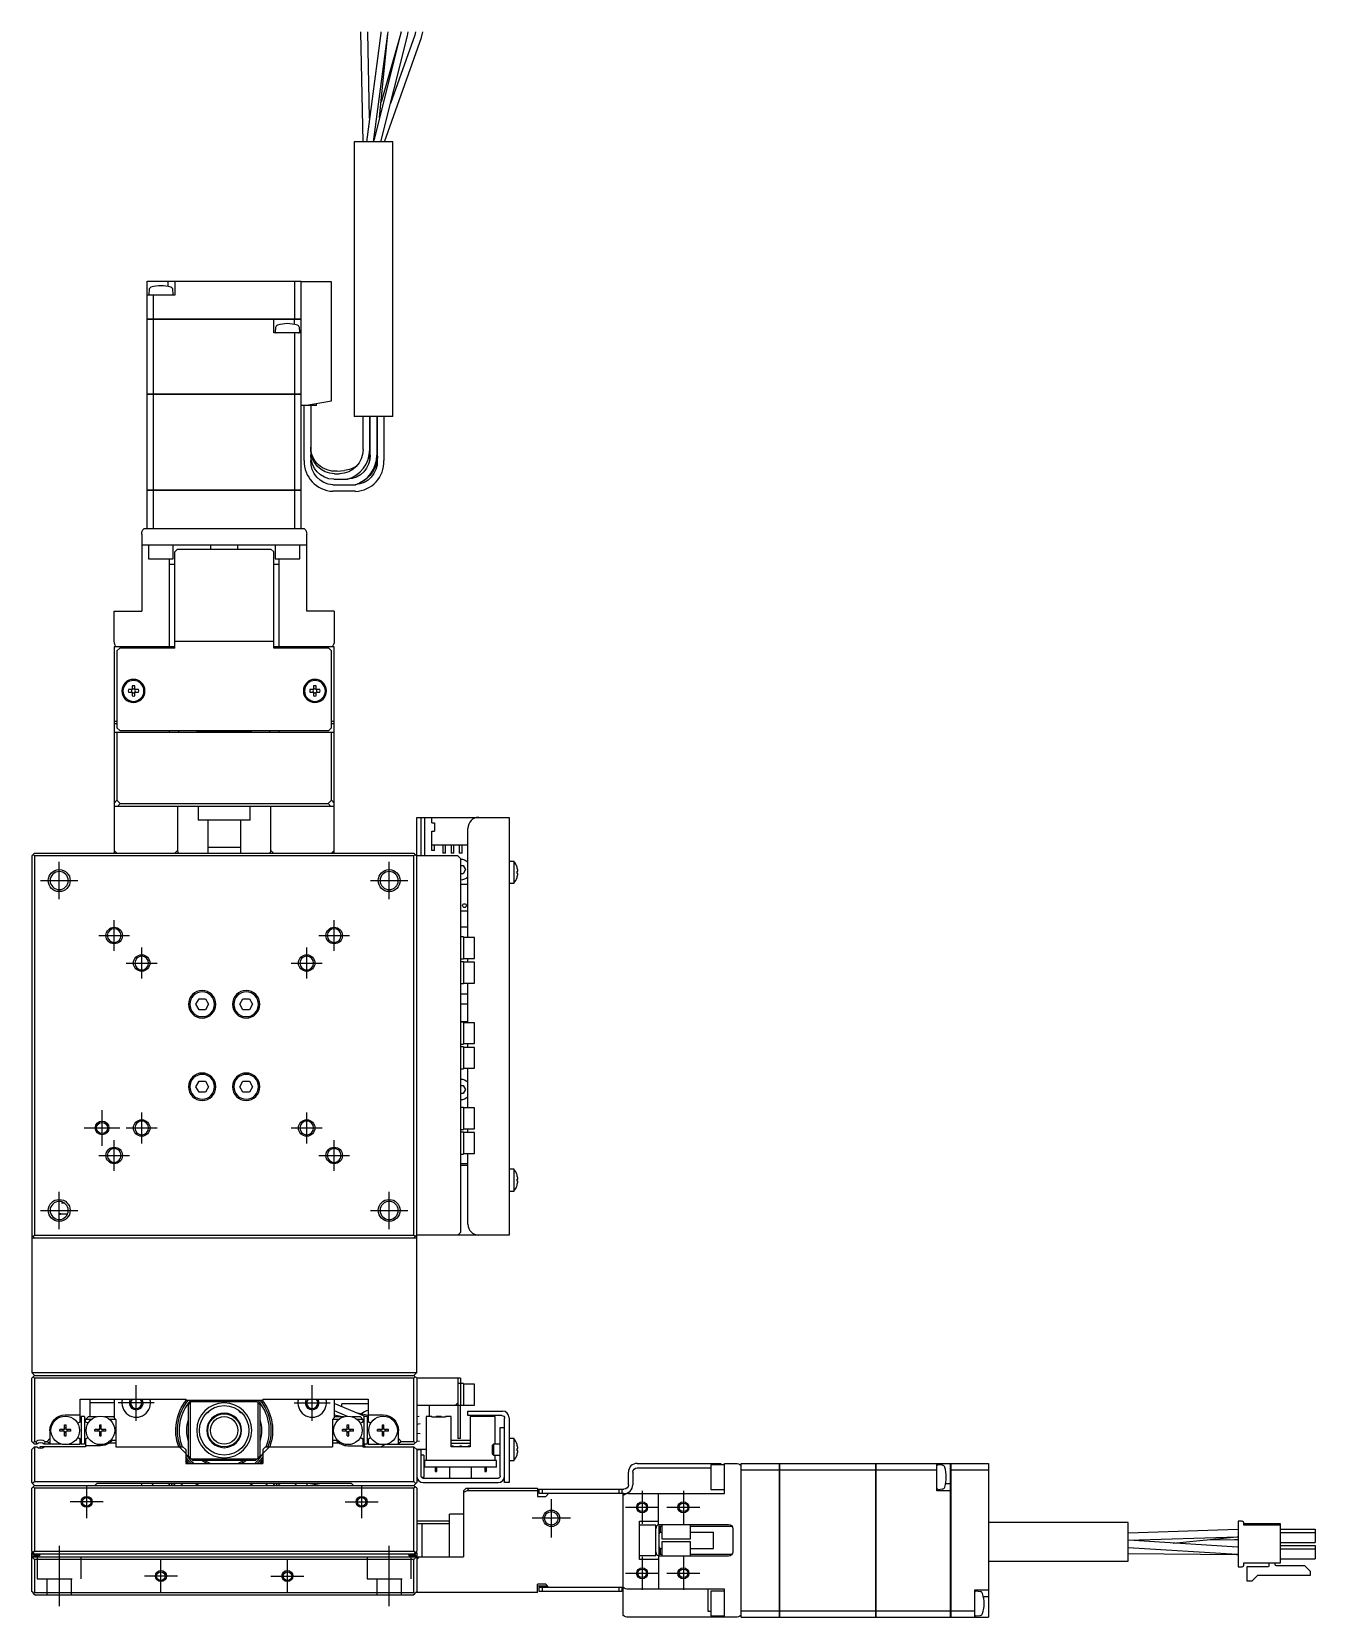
# Model space of a CAD drawing. Extents: x 0 to 1226, y -8 to 947.
# Drawn here: x 350.9 to 584.3, y 10 to 298.4 of the extents above; entities that cross this region are included whole.
import ezdxf

# ---------------------------------------------------------------- set-up
doc = ezdxf.new("R2010")
doc.units = 0
doc.header["$LTSCALE"] = 0.5
doc.linetypes.add('CENTER', pattern=[50.8, 31.75, -6.35, 6.35, -6.35])
doc.linetypes.add('DASHED', pattern=[19.05, 12.7, -6.35])
for name, color, linetype in [('MSM_CENTER', 1, 'CENTER'), ('MSM_CONTINUOUS', 7, 'CONTINUOUS'), ('MSM_DASHED', 4, 'DASHED'), ('MSM_NARROW', 5, 'CONTINUOUS')]:
    doc.layers.add(name, color=color, linetype=linetype)

msp = doc.modelspace()

# ---------------------------------------------------------------- linework, layer by layer
at = {"layer": 'MSM_CENTER'}
for p, q in [((355.9, 140.6), (355.9, 147.4)), ((415.9, 140.6), (415.9, 147.4)), ((352.5, 144), (359.3, 144)), ((412.5, 144), (419.3, 144)), ((365.9, 131.2), (365.9, 136.8)), ((405.9, 131.2), (405.9, 136.8)), ((363.1, 134), (368.7, 134)), ((403.1, 134), (408.7, 134)), ((370.9, 126.2), (370.9, 131.8)), ((400.9, 126.2), (400.9, 131.8)), ((368.1, 129), (373.7, 129)), ((398.1, 129), (403.7, 129)), ((363.7, 95.75), (363.7, 102.25)), ((370.9, 96.2), (370.9, 101.8)), ((400.9, 96.2), (400.9, 101.8)), ((360.45, 99), (366.95, 99)), ((368.1, 99), (373.7, 99)), ((398.1, 99), (403.7, 99)), ((365.9, 91.2), (365.9, 96.8)), ((405.9, 91.2), (405.9, 96.8)), ((363.1, 94), (368.7, 94)), ((403.1, 94), (408.7, 94)), ((355.9, 80.6), (355.9, 87.4)), ((415.9, 80.6), (415.9, 87.4)), ((352.5, 84), (359.3, 84)), ((412.5, 84), (419.3, 84)), ((369.9, 45.75), (369.9, 52.25)), ((401.9, 45.75), (401.9, 52.25)), ((373.15, 49), (366.65, 49)), ((398.65, 49), (405.15, 49)), ((360.9, 28), (360.9, 34)), ((410.9, 28), (410.9, 34)), ((461.9, 33), (461.9, 27)), ((469.4, 33), (469.4, 27)), ((363.9, 31), (357.9, 31)), ((407.9, 31), (413.9, 31)), ((445.4, 24.5), (445.4, 31.5)), ((458.9, 30), (464.9, 30)), ((466.4, 30), (472.4, 30)), ((448.9, 28), (441.9, 28)), ((355.9, 23), (355.9, 12)), ((374.4, 14.5), (374.4, 20.5)), ((397.4, 14.5), (397.4, 20.5)), ((415.9, 12), (415.9, 23)), ((461.9, 21), (461.9, 15)), ((469.4, 21), (469.4, 15)), ((377.4, 17.5), (371.4, 17.5)), ((394.4, 17.5), (400.4, 17.5)), ((458.9, 18), (464.9, 18)), ((466.4, 18), (472.4, 18))]:
    msp.add_line(p, q, dxfattribs=at)
at = {"layer": 'MSM_CONTINUOUS'}
for p, q in [((410.7, 298.4), (410.7, 298.29)), ((410.7, 298.4), (410.71, 298.22)), ((410.7, 298.29), (411.1, 278.4)), ((414.36, 298.16), (411.75, 278.4)), ((412.01, 298.25), (412, 298.4)), ((412.32, 282.7), (412.01, 298.25)), ((413.06, 278.4), (415.65, 297.99)), ((417.97, 297.96), (413.09, 278.62)), ((414.15, 282.82), (415.66, 297.99)), ((414.39, 298.4), (414.36, 298.16)), ((414.37, 278.4), (419.23, 297.64)), ((417.94, 297.91), (414.42, 285.58)), ((415.04, 278.4), (421.78, 297.37)), ((415.65, 297.99), (415.69, 298.4)), ((415.66, 297.99), (415.69, 298.4)), ((420.55, 297.8), (416.12, 285.33)), ((418.05, 298.4), (417.94, 297.91)), ((418.06, 298.4), (417.97, 297.96)), ((419.23, 297.64), (419.37, 298.4)), ((420.71, 298.4), (420.55, 297.8)), ((420.55, 297.8), (420.55, 297.8)), ((421.77, 297.36), (422.03, 298.4)), ((421.78, 297.37), (422.04, 298.4)), ((416.55, 278.4), (409.55, 278.4)), ((409.55, 278.4), (409.55, 228.4)), ((416.55, 228.4), (416.55, 278.4)), ((371.9, 246.11), (371.9, 253)), ((371.9, 253), (399.9, 253)), ((372.24, 251.48), (372.17, 250.71)), ((375.65, 253), (375.65, 252.06)), ((376.63, 250.71), (376.57, 251.48)), ((376.9, 253), (376.9, 250.5)), ((398.75, 246.11), (398.75, 253)), ((399.9, 215), (399.9, 253)), ((405.4, 252.9), (399.9, 252.9)), ((405.4, 231.26), (405.4, 252.9)), ((376.9, 250.5), (371.9, 250.5)), ((373.06, 246.11), (373.06, 250.5)), ((371.9, 246.11), (399.9, 246.11)), ((371.9, 232.5), (371.9, 246.1)), ((399.9, 246.1), (371.9, 246.1)), ((371.91, 246.1), (371.91, 246.11)), ((373.06, 246.1), (373.06, 246.11)), ((373.06, 232.5), (373.06, 246.1)), ((394.9, 243.6), (394.9, 246.1)), ((398.65, 246.1), (398.65, 245.17)), ((398.75, 246.1), (398.75, 246.11)), ((399.89, 246.1), (399.89, 246.11)), ((399.9, 243.6), (394.9, 243.6)), ((395.24, 244.59), (395.17, 243.82)), ((398.75, 232.5), (398.75, 243.6)), ((399.63, 243.82), (399.57, 244.59)), ((371.9, 232.5), (399.9, 232.5)), ((371.9, 215), (371.9, 232.49)), ((399.9, 232.49), (371.9, 232.49)), ((371.91, 232.5), (371.91, 232.49)), ((373.06, 232.5), (373.06, 232.49)), ((373.06, 215), (373.06, 232.49)), ((398.75, 232.5), (398.75, 232.49)), ((398.75, 215), (398.75, 232.49)), ((399.89, 232.5), (399.89, 232.49)), ((400.5, 230.4), (405.4, 231.26)), ((402.7, 230.4), (402.7, 230.79)), ((402.7, 230.4), (399.9, 230.4)), ((400.45, 220.4), (400.45, 230.4)), ((401.65, 230.4), (401.65, 220.4)), ((416.55, 228.4), (409.55, 228.4)), ((411.15, 222.4), (411.15, 228.4)), ((412.35, 228.4), (412.35, 221.4)), ((412.45, 221.4), (412.45, 228.4)), ((413.65, 228.4), (413.65, 221.4)), ((413.75, 220.4), (413.75, 228.4)), ((414.95, 228.4), (414.95, 220.4)), ((401.65, 222.88), (401.66, 222.64)), ((412.3, 220.69), (412.29, 220.66)), ((412.29, 220.66), (412.3, 220.69)), ((412.3, 220.69), (412.45, 221.9)), ((412.35, 221.4), (412.3, 220.69)), ((405.81, 217), (408.29, 217)), ((405.96, 218), (406.84, 218)), ((406.42, 218.48), (407.8, 218.6)), ((371.9, 215), (399.9, 215)), ((371.9, 208), (371.9, 214.99)), ((399.9, 214.99), (371.9, 214.99)), ((371.91, 215), (371.91, 214.99)), ((373.06, 215), (373.06, 214.99)), ((373.06, 208), (373.06, 214.99)), ((398.75, 215), (398.75, 214.99)), ((398.75, 208), (398.75, 214.99)), ((399.89, 215), (399.89, 214.99)), ((399.9, 208), (399.9, 214.99)), ((405.65, 216), (409.75, 216)), ((409.75, 214.8), (405.65, 214.8)), ((409.75, 216.01), (409.71, 216)), ((400.52, 208), (371.28, 208)), ((370.9, 207), (370.9, 193)), ((400.9, 205), (370.9, 205)), ((372.15, 205), (372.15, 202.5)), ((376.65, 202.5), (376.65, 205)), ((383.4, 205), (383.4, 204.3)), ((388.4, 204.3), (388.4, 205)), ((395.15, 205), (395.15, 202.5)), ((399.65, 202.5), (399.65, 205)), ((400.9, 193), (400.9, 207)), ((372.15, 202.5), (376.65, 202.5)), ((375.9, 202.5), (375.9, 186.3)), ((377.4, 204.3), (376.9, 203.8)), ((376.9, 186.3), (376.9, 203.8)), ((377.4, 204.3), (394.4, 204.3)), ((394.9, 203.8), (394.4, 204.3)), ((394.9, 186.3), (394.9, 203.8)), ((395.15, 202.5), (399.65, 202.5)), ((395.9, 186.3), (395.9, 202.5)), ((376.9, 201.5), (375.9, 201.5)), ((395.9, 201.5), (394.9, 201.5)), ((365.9, 193), (370.9, 193)), ((365.9, 187.5), (365.9, 193)), ((405.9, 193), (400.9, 193)), ((405.9, 193), (405.9, 187.5)), ((394.9, 187.5), (376.9, 187.5)), ((376.9, 186.5), (365.9, 186.5)), ((365.9, 186.5), (365.9, 149)), ((366.9, 186.3), (366.4, 185.8)), ((366.4, 185.8), (366.4, 171.8)), ((376.9, 186.3), (366.9, 186.3)), ((405.9, 186.5), (394.9, 186.5)), ((404.9, 186.3), (394.9, 186.3)), ((405.4, 185.8), (404.9, 186.3)), ((405.4, 171.8), (405.4, 185.8)), ((405.9, 149), (405.9, 186.5)), ((369.16, 179.42), (369.16, 178.74)), ((369.64, 178.74), (369.64, 179.42)), ((402.16, 179.42), (402.16, 178.74)), ((402.64, 178.74), (402.64, 179.42)), ((369.16, 178.74), (368.48, 178.74)), ((368.48, 178.26), (369.16, 178.26)), ((369.16, 178.26), (369.16, 177.58)), ((370.32, 178.74), (369.64, 178.74)), ((369.64, 178.26), (370.32, 178.26)), ((369.64, 177.58), (369.64, 178.26)), ((402.16, 178.74), (401.48, 178.74)), ((401.48, 178.26), (402.16, 178.26)), ((402.16, 178.26), (402.16, 177.58)), ((403.32, 178.74), (402.64, 178.74)), ((402.64, 178.26), (403.32, 178.26)), ((402.64, 177.58), (402.64, 178.26)), ((365.9, 173), (366.4, 173)), ((366.4, 172.5), (365.9, 172.5)), ((365.9, 171), (405.9, 171)), ((366.4, 171.8), (366.9, 171.3)), ((366.4, 171), (366.4, 158.61)), ((366.9, 171.3), (404.9, 171.3)), ((375.9, 171.3), (375.9, 171)), ((377.65, 171), (377.65, 171.3)), ((380.9, 171.3), (380.9, 171.2)), ((380.9, 171.2), (390.9, 171.2)), ((380.9, 171.2), (381.1, 171)), ((390.7, 171), (390.9, 171.2)), ((390.9, 171.2), (390.9, 171.3)), ((394.15, 171.3), (394.15, 171)), ((395.9, 171), (395.9, 171.3)), ((404.9, 171.3), (405.4, 171.8)), ((405.4, 173), (405.9, 173)), ((405.9, 172.5), (405.4, 172.5)), ((405.4, 158.61), (405.4, 171)), ((365.9, 158.11), (366.4, 158.61)), ((405.9, 157.5), (365.9, 157.5)), ((366.4, 158.61), (367.01, 158)), ((367.01, 158), (366.51, 157.5)), ((367.01, 158), (404.79, 158)), ((377.42, 157.5), (377.42, 149.5)), ((381.15, 157.5), (381.15, 155)), ((390.65, 155), (390.65, 157.5)), ((394.39, 149.5), (394.39, 157.5)), ((404.79, 158), (405.4, 158.61)), ((405.29, 157.5), (404.79, 158)), ((405.4, 158.61), (405.9, 158.11)), ((390.65, 155), (381.15, 155)), ((382.9, 155), (382.9, 149)), ((388.9, 149), (388.9, 155)), ((420.9, 155.5), (437.7, 155.5)), ((420.9, 54.5), (420.9, 155.5)), ((421.7, 148.5), (421.7, 155.5)), ((422.4, 148.5), (422.4, 155.5)), ((423.65, 154.5), (423.65, 155.5)), ((423.65, 154.5), (424.15, 154.5)), ((423.65, 153), (424.15, 153)), ((423.65, 149.5), (423.65, 153)), ((424.15, 154.5), (424.15, 153)), ((430.2, 133.65), (430.2, 153.5)), ((437.7, 155.5), (437.7, 79.5)), ((388.9, 150), (382.9, 150)), ((423.65, 150.5), (430.2, 150.5)), ((424.15, 149.5), (424.15, 150.5)), ((425.65, 150.5), (425.65, 149)), ((426.15, 149), (426.15, 150.5)), ((427.15, 150.5), (427.15, 149)), ((427.65, 149), (427.65, 150.5)), ((428.65, 150.5), (428.65, 149)), ((429.15, 149), (429.15, 150.5)), ((430.15, 150.5), (430.15, 149)), ((350.9, 148.5), (351.15, 148.75)), ((350.9, 148.5), (350.9, 54.5)), ((351.15, 148.75), (351.4, 149)), ((351.4, 148.5), (351.15, 148.75)), ((351.4, 149), (420.4, 149)), ((351.4, 148.5), (351.4, 79.5)), ((420.4, 148.5), (351.4, 148.5)), ((366.4, 149), (365.9, 149.5)), ((377.42, 149.5), (376.92, 149)), ((377.6, 149), (377.42, 149.5)), ((394.39, 149.5), (394.21, 149)), ((394.89, 149), (394.39, 149.5)), ((405.9, 149.5), (405.4, 149)), ((420.4, 149), (420.65, 148.75)), ((420.65, 148.75), (420.4, 148.5)), ((420.4, 79.5), (420.4, 148.5)), ((420.65, 148.75), (420.9, 148.5)), ((428.4, 148.5), (420.9, 148.5)), ((424.15, 149.5), (423.65, 149.5)), ((426.15, 149), (425.65, 149)), ((427.65, 149), (427.15, 149)), ((428.9, 148), (428.4, 148.5)), ((429.15, 149), (428.65, 149)), ((428.9, 148), (428.9, 80)), ((430.2, 149), (430.15, 149)), ((438.6, 147.5), (437.7, 147.5)), ((438.6, 143.5), (438.6, 147.5)), ((428.9, 146.75), (429.34, 146.75)), ((429.34, 145.25), (428.9, 145.25)), ((429.34, 146.75), (429.77, 146)), ((429.77, 146), (429.34, 145.25)), ((439.16, 146.43), (439.16, 146.45)), ((439.16, 145.7), (439.29, 145.7)), ((439.16, 145.3), (439.16, 145.7)), ((439.29, 145.3), (439.16, 145.3)), ((439.16, 144.55), (439.16, 144.57)), ((428.9, 143.35), (430.2, 143.35)), ((437.7, 143.5), (438.6, 143.5)), ((430.2, 138.45), (428.9, 138.45)), ((430.2, 135.5), (428.9, 135.5)), ((429.4, 133.75), (428.9, 133.75)), ((429.4, 133.75), (429.4, 129.75)), ((431.4, 133.65), (429.4, 133.65)), ((431.4, 129.85), (431.4, 133.65)), ((429.4, 129.85), (431.4, 129.85)), ((430.2, 129.15), (430.2, 129.85)), ((428.9, 129.75), (429.4, 129.75)), ((429.4, 129.25), (428.9, 129.25)), ((429.4, 129.25), (429.4, 125.25)), ((431.4, 129.15), (429.4, 129.15)), ((431.4, 125.35), (431.4, 129.15)), ((428.9, 125.25), (429.4, 125.25)), ((429.4, 125.35), (431.4, 125.35)), ((430.2, 118.15), (430.2, 125.35)), ((380.75, 121.5), (381.32, 122.5)), ((381.32, 120.5), (380.75, 121.5)), ((381.32, 122.5), (382.48, 122.5)), ((382.48, 122.5), (383.06, 121.5)), ((383.06, 121.5), (382.48, 120.5)), ((388.75, 121.5), (389.32, 122.5)), ((389.32, 120.5), (388.75, 121.5)), ((389.32, 122.5), (390.48, 122.5)), ((390.48, 122.5), (391.06, 121.5)), ((391.06, 121.5), (390.48, 120.5)), ((428.9, 123.42), (430.2, 123.42)), ((430.2, 121.54), (428.9, 121.54)), ((382.48, 120.5), (381.32, 120.5)), ((390.48, 120.5), (389.32, 120.5)), ((428.9, 118.34), (430.2, 118.34)), ((429.4, 118.25), (428.9, 118.25)), ((429.4, 118.25), (429.4, 114.25)), ((431.4, 118.15), (429.4, 118.15)), ((431.4, 114.35), (431.4, 118.15)), ((428.9, 114.25), (429.4, 114.25)), ((429.4, 113.75), (428.9, 113.75)), ((429.4, 114.35), (431.4, 114.35)), ((429.4, 113.75), (429.4, 109.75)), ((431.4, 113.65), (429.4, 113.65)), ((430.2, 113.65), (430.2, 114.35)), ((431.4, 109.85), (431.4, 113.65)), ((428.9, 109.75), (429.4, 109.75)), ((429.4, 109.85), (431.4, 109.85)), ((430.2, 102.65), (430.2, 109.85)), ((380.75, 106.5), (381.32, 107.5)), ((381.32, 107.5), (382.48, 107.5)), ((382.48, 107.5), (383.06, 106.5)), ((388.75, 106.5), (389.32, 107.5)), ((389.32, 107.5), (390.48, 107.5)), ((390.48, 107.5), (391.06, 106.5)), ((428.9, 106.75), (429.34, 106.75)), ((429.34, 106.75), (429.77, 106)), ((381.32, 105.5), (380.75, 106.5)), ((382.48, 105.5), (381.32, 105.5)), ((383.06, 106.5), (382.48, 105.5)), ((389.32, 105.5), (388.75, 106.5)), ((390.48, 105.5), (389.32, 105.5)), ((391.06, 106.5), (390.48, 105.5)), ((429.34, 105.25), (428.9, 105.25)), ((429.77, 106), (429.34, 105.25)), ((429.4, 102.75), (428.9, 102.75)), ((429.4, 102.75), (429.4, 98.75)), ((431.4, 102.65), (429.4, 102.65)), ((431.4, 98.85), (431.4, 102.65)), ((428.9, 98.75), (429.4, 98.75)), ((429.4, 98.25), (428.9, 98.25)), ((429.4, 98.85), (431.4, 98.85)), ((429.4, 98.25), (429.4, 94.25)), ((431.4, 98.15), (429.4, 98.15)), ((430.2, 98.15), (430.2, 98.85)), ((431.4, 94.35), (431.4, 98.15)), ((428.9, 94.25), (429.4, 94.25)), ((430.2, 92.5), (428.9, 92.5)), ((429.4, 94.35), (431.4, 94.35)), ((430.2, 81.5), (430.2, 94.35)), ((430.2, 92.2), (428.9, 92.2)), ((438.6, 91.5), (437.7, 91.5)), ((438.6, 87.5), (438.6, 91.5)), ((439.16, 90.43), (439.16, 90.45)), ((439.16, 89.7), (439.29, 89.7)), ((439.16, 89.3), (439.16, 89.7)), ((437.7, 87.5), (438.6, 87.5)), ((439.29, 89.3), (439.16, 89.3)), ((439.16, 88.55), (439.16, 88.57)), ((356.3, 85.4), (356.78, 85.4)), ((356.1, 83.4), (356, 83.3)), ((357.4, 83.3), (356, 83.3)), ((356, 83.3), (356, 83.22)), ((356.2, 83.4), (356.01, 83.4)), ((351.15, 79.25), (350.9, 79.5)), ((350.9, 79), (420.9, 79)), ((351.15, 79.25), (351.4, 79.5)), ((351.4, 79), (351.15, 79.25)), ((351.4, 79.5), (420.4, 79.5)), ((420.4, 79.5), (420.65, 79.25)), ((420.65, 79.25), (420.4, 79)), ((420.9, 79.5), (420.65, 79.25)), ((437.7, 79.5), (420.9, 79.5)), ((428.4, 79.5), (428.9, 80)), ((350.9, 54.5), (420.9, 54.5)), ((350.9, 54.5), (351.4, 54)), ((351.4, 54), (350.9, 53.5)), ((350.9, 42), (350.9, 53.5)), ((351.4, 53.5), (351.15, 53.75)), ((351.4, 54), (420.4, 54)), ((351.4, 53.5), (351.4, 42)), ((420.4, 53.5), (351.4, 53.5)), ((420.9, 54.5), (420.4, 54)), ((420.4, 54), (420.9, 53.5)), ((420.65, 53.75), (420.4, 53.5)), ((420.4, 42), (420.4, 53.5)), ((428.9, 53.5), (420.9, 53.5)), ((420.9, 53.5), (420.9, 42)), ((428.4, 53.5), (428.4, 42.5)), ((429.4, 52.5), (428.4, 52.5)), ((428.9, 53.5), (428.9, 52.5)), ((428.9, 52.5), (428.9, 48.5)), ((429.4, 52.5), (429.4, 48.5)), ((431.4, 52.4), (429.4, 52.4)), ((431.4, 48.6), (431.4, 52.4)), ((359.7, 49.7), (378.9, 49.7)), ((359.7, 45.55), (359.7, 49.7)), ((361.45, 49.7), (361.45, 46.5)), ((365.95, 46.5), (365.95, 49.7)), ((378.9, 49.7), (378.9, 49.5)), ((378.9, 49.5), (392.9, 49.5)), ((379.4, 48.7), (380.2, 49.5)), ((391.9, 49.2), (379.9, 49.2)), ((391.6, 49.5), (391.9, 49.2)), ((392.1, 49), (391.9, 49.2)), ((392.9, 49.7), (412.1, 49.7)), ((392.9, 49.7), (392.9, 49.5)), ((405.9, 49.7), (405.9, 46.3)), ((412.1, 49.7), (412.1, 45.55)), ((357, 46.8), (359.7, 46.8)), ((360.5, 46.5), (359.9, 46.5)), ((359.9, 46.5), (359.9, 41.5)), ((360.5, 46.5), (360.5, 41.5)), ((361.2, 46.5), (360.7, 46)), ((361.2, 46.5), (362.69, 46.5)), ((365.95, 49), (361.45, 49)), ((364.12, 46.5), (365.95, 46.5)), ((366.2, 46), (365.7, 46.5)), ((365.9, 46.5), (365.9, 46.3)), ((379.4, 39.3), (379.4, 48.7)), ((379.7, 49), (379.7, 39)), ((382.93, 47.2), (382.74, 47.2)), ((382.93, 47.2), (383.15, 47.43)), ((382.98, 47.43), (383.15, 47.43)), ((383.15, 47.43), (383.15, 47.56)), ((383.15, 47.56), (383.15, 47.56)), ((386.97, 46.97), (386.97, 46.97)), ((388.65, 47.56), (388.65, 47.56)), ((388.65, 47.56), (388.65, 47.43)), ((388.65, 47.43), (388.82, 47.43)), ((388.65, 47.43), (388.88, 47.2)), ((389.07, 47.2), (388.88, 47.2)), ((392.1, 39), (392.1, 49)), ((392.1, 49), (392.4, 48.7)), ((392.4, 48.7), (392.4, 39.3)), ((406.1, 46.5), (405.6, 46)), ((411.53, 46.5), (405.9, 48.89)), ((405.9, 47.59), (408.24, 46.59)), ((405.9, 46.83), (407.42, 46.5)), ((406.1, 46.5), (407.69, 46.5)), ((407.3, 48.3), (407.3, 48.81)), ((412.1, 48.81), (407.3, 48.81)), ((409.12, 46.5), (410.6, 46.5)), ((412.1, 46.71), (409.92, 47.18)), ((411.1, 46), (410.6, 46.5)), ((411.9, 46.5), (411.3, 46.5)), ((411.3, 46.5), (411.3, 41.5)), ((411.9, 46.5), (411.9, 41.5)), ((412.1, 46.26), (411.9, 46.34)), ((412.1, 46.8), (414.8, 46.8)), ((429.4, 48.5), (420.9, 48.5)), ((421.34, 46.54), (420.9, 46.46)), ((423.65, 46.5), (422.65, 46.5)), ((422.65, 46.5), (422.65, 38.5)), ((423.15, 48.5), (423.15, 46.5)), ((423.65, 46.5), (423.65, 46.4)), ((426.15, 46.4), (423.65, 46.4)), ((424.45, 46.4), (424.45, 46.5)), ((425.35, 46.5), (424.45, 46.5)), ((424.83, 46.4), (424.83, 46.5)), ((424.98, 46.4), (424.98, 46.5)), ((425.35, 46.4), (425.35, 46.5)), ((427.15, 46.5), (426.15, 46.5)), ((426.15, 46.5), (426.15, 46.4)), ((427.15, 41), (427.15, 46.5)), ((428.4, 49), (427.9, 48.5)), ((428.9, 42.5), (428.9, 48.5)), ((429.4, 48.6), (431.4, 48.6)), ((430.2, 46.7), (430.2, 47.5)), ((430.2, 47.5), (436.5, 47.5)), ((436.4, 46.7), (430.2, 46.7)), ((430.65, 46.5), (430.65, 41)), ((435.15, 46.5), (430.65, 46.5)), ((435.15, 41.5), (435.15, 46.5)), ((436.9, 34.5), (436.9, 46.2)), ((437.7, 46.3), (437.7, 34.5)), ((354.2, 44), (354.2, 41.5)), ((356, 43.86), (356, 44.15)), ((356.8, 44.15), (356, 44.15)), ((356.8, 43.86), (356, 43.86)), ((356.53, 44.15), (356.53, 43.86)), ((356.86, 45), (357.15, 45)), ((356.86, 44.21), (356.86, 45)), ((357.15, 44.47), (356.86, 44.47)), ((356.86, 43), (356.86, 43.8)), ((357.15, 43.53), (356.86, 43.53)), ((357.15, 44.21), (357.15, 45)), ((357.15, 43), (357.15, 43.8)), ((358, 44.15), (357.21, 44.15)), ((358, 43.86), (357.21, 43.86)), ((357.47, 43.86), (357.47, 44.15)), ((358, 43.86), (358, 44.15)), ((359.44, 45.4), (359.7, 45.55)), ((360.7, 45.55), (360.7, 46)), ((361.74, 46), (360.7, 46)), ((360.7, 45.55), (360.93, 45.42)), ((362.4, 43.86), (362.4, 44.15)), ((363.2, 44.15), (362.4, 44.15)), ((363.2, 43.86), (362.4, 43.86)), ((362.93, 44.15), (362.93, 43.86)), ((363.26, 45), (363.55, 45)), ((363.26, 44.21), (363.26, 45)), ((363.55, 44.47), (363.26, 44.47)), ((363.26, 43), (363.26, 43.8)), ((363.55, 43.53), (363.26, 43.53)), ((363.55, 44.21), (363.55, 45)), ((363.55, 43), (363.55, 43.8)), ((364.4, 44.15), (363.61, 44.15)), ((364.4, 43.86), (363.61, 43.86)), ((363.87, 43.86), (363.87, 44.15)), ((364.4, 43.86), (364.4, 44.15)), ((366.2, 46), (365.06, 46)), ((366.2, 46), (366.2, 41)), ((388.7, 45.38), (388.7, 45.44)), ((388.7, 45.38), (388.77, 45.31)), ((405.6, 46), (405.6, 41)), ((406.74, 46), (405.6, 46)), ((407.4, 43.86), (407.4, 44.15)), ((408.2, 44.15), (407.4, 44.15)), ((408.2, 43.86), (407.4, 43.86)), ((407.93, 44.15), (407.93, 43.86)), ((408.26, 45), (408.55, 45)), ((408.26, 44.21), (408.26, 45)), ((408.55, 44.47), (408.26, 44.47)), ((408.26, 43), (408.26, 43.8)), ((408.55, 43.53), (408.26, 43.53)), ((408.55, 44.21), (408.55, 45)), ((408.55, 43), (408.55, 43.8)), ((409.4, 44.15), (408.61, 44.15)), ((409.4, 43.86), (408.61, 43.86)), ((408.87, 43.86), (408.87, 44.15)), ((409.4, 43.86), (409.4, 44.15)), ((411.1, 46), (410.06, 46)), ((411.1, 45.55), (410.88, 45.42)), ((411.1, 46), (411.1, 45.55)), ((412.36, 45.4), (412.1, 45.55)), ((413.8, 43.86), (413.8, 44.15)), ((414.6, 44.15), (413.8, 44.15)), ((414.6, 43.86), (413.8, 43.86)), ((414.33, 44.15), (414.33, 43.86)), ((414.66, 45), (414.95, 45)), ((414.66, 44.21), (414.66, 45)), ((414.95, 44.47), (414.66, 44.47)), ((414.66, 43), (414.66, 43.8)), ((414.95, 43.53), (414.66, 43.53)), ((414.95, 44.21), (414.95, 45)), ((414.95, 43), (414.95, 43.8)), ((415.8, 44.15), (415.01, 44.15)), ((415.8, 43.86), (415.01, 43.86)), ((415.27, 43.86), (415.27, 44.15)), ((415.8, 43.86), (415.8, 44.15)), ((417.6, 41.5), (417.6, 44)), ((420.9, 45.14), (421.56, 45.26)), ((421.51, 43.35), (420.9, 43.4)), ((436.1, 44.5), (436.9, 44.5)), ((436.1, 35.7), (436.1, 44.5)), ((350.9, 42), (351.4, 41.5)), ((351.4, 41), (350.9, 40.5)), ((350.9, 34.5), (350.9, 40.5)), ((351.15, 41.75), (351.4, 42)), ((351.4, 42), (351.67, 42)), ((351.84, 41.5), (351.4, 41.5)), ((351.4, 41), (351.4, 34.7)), ((351.4, 41), (351.84, 41)), ((351.67, 42), (351.84, 41.5)), ((360.7, 41), (352.4, 41)), ((352.4, 41), (352.4, 40.76)), ((353.33, 42), (353.16, 41.5)), ((356.29, 41.5), (353.16, 41.5)), ((353.33, 42), (353.7, 42)), ((354.2, 42.5), (353.7, 42)), ((353.7, 42), (354.2, 41.65)), ((356.86, 43), (357.15, 43)), ((357.72, 41.5), (359.7, 41.5)), ((359.7, 42.45), (359.44, 42.6)), ((359.7, 41.5), (359.7, 42.45)), ((360.5, 41.5), (359.9, 41.5)), ((360.7, 42.45), (360.93, 42.58)), ((360.7, 42.45), (360.7, 41)), ((363.4, 41.2), (360.7, 41.2)), ((363.26, 43), (363.55, 43)), ((366.2, 41.7), (365, 41.7)), ((365.55, 42.2), (366.2, 42.2)), ((366.2, 41), (378.4, 41)), ((378.9, 39.79), (377.69, 41)), ((378.4, 41), (378.9, 40.5)), ((378.9, 40.5), (378.9, 38)), ((386.96, 41.04), (386.97, 41.04)), ((388.77, 42.69), (388.7, 42.63)), ((388.7, 42.56), (388.7, 42.63)), ((394.11, 41), (392.9, 39.79)), ((392.9, 40.5), (393.4, 41)), ((392.9, 40.5), (392.9, 38)), ((393.4, 41), (405.6, 41)), ((405.6, 42.2), (406.26, 42.2)), ((406.81, 41.7), (405.6, 41.7)), ((408.26, 43), (408.55, 43)), ((408.4, 41.2), (411.1, 41.2)), ((411.1, 42.45), (410.88, 42.58)), ((411.1, 42.45), (411.1, 41)), ((411.1, 41.32), (411.53, 41.5)), ((411.1, 41), (420.4, 41)), ((411.9, 41.5), (411.3, 41.5)), ((411.9, 41.66), (412.1, 41.74)), ((412.1, 42.45), (412.36, 42.6)), ((412.1, 42.45), (412.1, 41.5)), ((412.1, 41.5), (414.09, 41.5)), ((414.66, 43), (414.95, 43)), ((415.52, 41.5), (420.4, 41.5)), ((418.1, 42), (417.6, 42.5)), ((417.6, 41.65), (418.1, 42)), ((418.1, 42), (420.4, 42)), ((420.4, 42), (420.65, 41.75)), ((420.9, 42), (420.4, 41.5)), ((420.4, 34.7), (420.4, 41)), ((420.9, 40.5), (420.4, 41)), ((422.65, 40.53), (420.87, 40.53)), ((420.9, 42.1), (421.39, 42.05)), ((420.9, 40.5), (421.7, 40.5)), ((420.9, 40.5), (420.9, 34.5)), ((421.7, 35.7), (421.7, 40.5)), ((427.15, 42.2), (430.65, 42.2)), ((427.15, 41.7), (430.65, 41.7)), ((430.65, 41), (427.15, 41)), ((428.9, 42.5), (428.4, 42.5)), ((434.9, 41.5), (434.7, 41.3)), ((434.7, 39.7), (434.7, 41.3)), ((434.9, 41.5), (434.9, 39.5)), ((436.1, 41.5), (434.9, 41.5)), ((438.6, 42.5), (437.7, 42.5)), ((438.6, 38.5), (438.6, 42.5)), ((439.16, 41.43), (439.16, 41.45)), ((439.16, 40.7), (439.29, 40.7)), ((439.16, 40.3), (439.16, 40.7)), ((378.9, 38), (392.9, 38)), ((380.2, 38.5), (379.4, 39.3)), ((379.9, 38.8), (391.9, 38.8)), ((391.6, 38.5), (380.2, 38.5)), ((391.9, 38.8), (391.6, 38.5)), ((391.9, 38.8), (392.1, 39)), ((392.4, 39.3), (392.1, 39)), ((422.2, 39.5), (421.7, 39.5)), ((422.2, 39.5), (422.2, 35.5)), ((422.4, 37.3), (422.4, 38.5)), ((435.4, 38.5), (422.4, 38.5)), ((434.7, 39.7), (434.9, 39.5)), ((434.9, 39.5), (436.1, 39.5)), ((435.15, 38.5), (435.15, 39.5)), ((435.4, 37.3), (435.4, 38.5)), ((437.7, 38.5), (438.6, 38.5)), ((439.29, 40.3), (439.16, 40.3)), ((439.16, 39.55), (439.16, 39.57)), ((461, 38), (476.2, 38)), ((474.4, 37.75), (474.4, 33.25)), ((476.9, 37.75), (474.4, 37.75)), ((475.7, 37.75), (475.7, 38)), ((476.2, 38), (476.2, 37.75)), ((476.9, 32.5), (476.9, 38)), ((476.9, 38), (478.9, 38)), ((479.9, 10), (479.9, 38)), ((479.9, 38), (486.89, 38)), ((486.89, 10), (486.89, 38)), ((486.9, 37.99), (486.89, 37.99)), ((486.9, 38), (486.9, 10)), ((486.9, 38), (504.39, 38)), ((504.39, 10), (504.39, 38)), ((504.4, 37.99), (504.39, 37.99)), ((504.4, 38), (518, 38)), ((504.4, 38), (504.4, 10)), ((515.5, 33), (515.5, 38)), ((516.49, 37.66), (515.72, 37.73)), ((518, 10), (518, 38)), ((518, 37.99), (518.01, 37.99)), ((518.01, 38), (524.9, 38)), ((518.01, 38), (518.01, 10)), ((524.9, 38), (524.9, 10)), ((351.05, 34.35), (351.4, 34.7)), ((351.4, 34.7), (420.4, 34.7)), ((420.4, 34.7), (420.75, 34.35)), ((421.76, 35.5), (422.2, 35.5)), ((422.1, 35.3), (435.7, 35.3)), ((435.4, 37.3), (422.4, 37.3)), ((424.28, 37.3), (424.28, 36.5)), ((424.28, 36.5), (424.53, 36.5)), ((424.53, 37.3), (424.53, 36.5)), ((426.9, 37.3), (426.9, 35.3)), ((430.9, 35.3), (430.9, 37.3)), ((433.28, 37.3), (433.28, 36.5)), ((433.28, 36.5), (433.53, 36.5)), ((433.53, 37.3), (433.53, 36.5)), ((459.4, 34.1), (459.4, 36.4)), ((460.2, 36.4), (460.2, 34.1)), ((461, 37.2), (474.4, 37.2)), ((479.9, 36.84), (486.89, 36.84)), ((486.9, 36.83), (486.89, 36.83)), ((486.9, 36.84), (504.39, 36.84)), ((504.4, 36.83), (504.39, 36.83)), ((504.4, 36.84), (515.5, 36.84)), ((518, 36.83), (518.01, 36.83)), ((518.01, 36.84), (524.9, 36.84)), ((350.9, 34.5), (351.05, 34.35)), ((351.15, 33.75), (350.9, 33.5)), ((350.9, 22), (350.9, 33.5)), ((351.4, 34), (351.05, 34.35)), ((351.4, 34), (351.15, 33.75)), ((351.4, 33.5), (351.15, 33.75)), ((351.4, 34), (420.4, 34)), ((351.4, 33.5), (351.4, 22)), ((420.4, 33.5), (351.4, 33.5)), ((362.75, 34.35), (362.4, 34)), ((409.05, 34.35), (362.75, 34.35)), ((370.9, 34), (370.9, 34.35)), ((400.9, 34.35), (400.9, 34)), ((403.59, 34.35), (401.6, 34)), ((409.4, 34), (409.05, 34.35)), ((420.75, 34.35), (420.4, 34)), ((420.65, 33.75), (420.4, 34)), ((420.65, 33.75), (420.4, 33.5)), ((420.4, 22), (420.4, 33.5)), ((420.9, 33.5), (420.65, 33.75)), ((420.75, 34.35), (420.9, 34.5)), ((420.9, 33.5), (420.9, 22)), ((422.1, 34.5), (435.7, 34.5)), ((429.4, 33), (429.9, 33.5)), ((429.4, 33), (429.4, 21)), ((430.01, 33), (429.4, 32.69)), ((429.9, 33.5), (442.9, 33.5)), ((430.51, 33.5), (430.01, 33)), ((442.9, 33), (430.01, 33)), ((437.7, 34.5), (436.9, 34.5)), ((442.9, 33.5), (442.9, 32)), ((442.9, 32), (444.4, 32)), ((443.2, 32.5), (443.2, 33.3)), ((443.2, 33.3), (458.6, 33.3)), ((458.6, 32.5), (443.2, 32.5)), ((443.7, 33.3), (443.7, 32.5)), ((444.9, 32.5), (444.4, 32)), ((457.7, 32.5), (457.7, 33.3)), ((458.2, 33.3), (458.2, 32.5)), ((458.4, 32.5), (458.4, 15.5)), ((459.4, 32.5), (476.9, 32.5)), ((464.9, 26.87), (464.9, 32.5)), ((474.4, 33.25), (476.9, 33.25)), ((518, 33), (515.5, 33)), ((515.72, 33.27), (516.49, 33.34)), ((518, 34.25), (517.07, 34.25)), ((426.9, 27.5), (420.9, 27.5)), ((426.9, 27), (420.9, 27)), ((421.9, 21), (421.9, 27)), ((426.9, 21), (426.9, 28.75)), ((429.4, 28.75), (426.9, 28.75)), ((461.4, 27.5), (464.9, 27.5)), ((461.4, 20.5), (461.4, 27.5)), ((464.4, 26.75), (461.4, 26.75)), ((464.4, 21.25), (464.4, 26.75)), ((464.9, 26.87), (464.99, 26.87)), ((464.92, 26.85), (464.99, 26.87)), ((465, 21.13), (465, 26.87)), ((465.2, 26.5), (465, 26.3)), ((465.2, 26.9), (477.6, 26.9)), ((465.2, 26.5), (465.2, 25.5)), ((465.5, 26.5), (465.2, 26.5)), ((465.5, 26.9), (465.5, 24.25)), ((470.7, 24.25), (470.7, 26.9)), ((478.29, 26.5), (470.7, 26.5)), ((478.4, 26.1), (478.4, 21.9)), ((550.3, 27.23), (524.9, 27.23)), ((550.3, 20.23), (550.3, 27.23)), ((570.3, 27.47), (570.3, 19.19)), ((571.02, 27.47), (570.3, 27.47)), ((571.32, 26.76), (571.32, 27.17)), ((577.95, 27.01), (571.32, 27.01)), ((577.95, 26.76), (571.32, 26.76)), ((577.95, 19.9), (577.95, 27.01)), ((577.95, 26.03), (584.3, 26.03)), ((584.3, 26.03), (584.3, 23.63)), ((465, 25.13), (465.2, 25.5)), ((465.2, 25.5), (465.5, 25.5)), ((465.5, 24.25), (470.7, 24.25)), ((465.5, 23.75), (465.5, 21.1)), ((470.7, 23.75), (465.5, 23.75)), ((470.7, 25.5), (474.9, 25.5)), ((470.7, 21.1), (470.7, 23.75)), ((474.9, 22.5), (474.9, 25.5)), ((570.19, 25.94), (550.3, 25.3)), ((550.3, 24), (570.23, 24.65)), ((570.18, 22.76), (550.32, 24)), ((558.45, 23.49), (570.02, 24.62)), ((564.78, 24.11), (569.63, 24.14)), ((569.63, 24.14), (570.3, 24.15)), ((570.02, 24.62), (570.3, 24.64)), ((570.3, 25.95), (570.19, 25.94)), ((570.23, 24.65), (570.3, 24.65)), ((577.95, 25.43), (584.3, 25.43)), ((577.95, 23.63), (584.3, 23.63)), ((350.9, 22), (351.4, 21.5)), ((350.9, 21.7), (351, 21.8)), ((350.9, 14.7), (350.9, 21.7)), ((350.9, 21.2), (352.3, 21.2)), ((350.9, 21), (429.4, 21)), ((351.4, 20.5), (350.9, 21)), ((351, 21.7), (351, 21.9)), ((351.15, 21.75), (351.4, 22)), ((351.3, 21.4), (352, 21.4)), ((351.4, 22), (420.4, 22)), ((420.4, 21.5), (351.4, 21.5)), ((420.4, 20.5), (351.4, 20.5)), ((351.4, 20.5), (351.4, 14.5)), ((352.3, 21.5), (352.3, 21.2)), ((419.5, 21.5), (419.5, 21.2)), ((420.9, 21.2), (419.5, 21.2)), ((419.8, 21.4), (420.5, 21.4)), ((420.4, 22), (420.65, 21.75)), ((420.4, 21.5), (420.65, 21.75)), ((420.9, 21), (420.4, 20.5)), ((420.4, 14.5), (420.4, 20.5)), ((420.65, 21.75), (420.9, 22)), ((420.8, 21.9), (420.8, 21.7)), ((420.8, 21.8), (420.9, 21.7)), ((420.9, 21.7), (420.9, 14.5)), ((420.9, 20.5), (421.4, 21)), ((461.4, 21.25), (464.4, 21.25)), ((464.9, 20.5), (461.4, 20.5)), ((464.9, 21.13), (464.9, 15.1)), ((464.9, 21.13), (464.99, 21.13)), ((464.99, 21.13), (464.91, 21.16)), ((465.2, 22.5), (465, 22.87)), ((465, 21.7), (465.2, 21.5)), ((465.2, 22.5), (465.2, 21.5)), ((465.2, 22.5), (465.5, 22.5)), ((465.2, 21.5), (465.5, 21.5)), ((477.6, 21.1), (465.2, 21.1)), ((470.7, 22.5), (474.9, 22.5)), ((470.7, 21.5), (478.29, 21.5)), ((524.9, 20.23), (550.3, 20.23)), ((550.3, 22.7), (570.1, 21.46)), ((550.3, 21.6), (569.97, 21.45)), ((570.3, 22.76), (569.52, 22.8)), ((569.97, 21.45), (570.3, 21.45)), ((570.1, 21.46), (570.3, 21.45)), ((570.3, 22.75), (570.18, 22.76)), ((577.95, 23.03), (584.3, 23.03)), ((577.95, 22.43), (584.3, 22.43)), ((577.95, 20.63), (584.3, 20.63)), ((584.3, 23.03), (584.3, 20.63)), ((570.3, 19.19), (571.02, 19.19)), ((571.32, 19.9), (577.95, 19.9)), ((571.32, 19.49), (571.32, 19.9)), ((571.85, 19.15), (571.85, 16.62)), ((575.7, 19.15), (571.85, 19.15)), ((572.85, 16.62), (573.87, 17.64)), ((573.87, 17.64), (583.41, 17.64)), ((575.85, 19.9), (575.85, 19.3)), ((577, 19.62), (577, 19.9)), ((582.41, 19.34), (577.28, 19.34)), ((583.41, 18.34), (582.41, 19.34)), ((583.41, 17.64), (583.41, 18.34)), ((350.9, 14.7), (351.25, 14.35)), ((351.25, 14.35), (351.4, 14.5)), ((351.4, 14.5), (420.4, 14.5)), ((420.4, 14.5), (420.55, 14.35)), ((420.55, 14.35), (420.9, 14.7)), ((442.9, 14.5), (420.7, 14.5)), ((444.4, 16), (442.9, 16)), ((442.9, 14.5), (442.9, 16)), ((442.9, 15.75), (444.65, 15.75)), ((443.2, 14.7), (443.2, 15.5)), ((443.2, 15.5), (458.4, 15.5)), ((458.2, 14.7), (443.2, 14.7)), ((443.7, 15.5), (443.7, 14.7)), ((444.4, 16), (444.9, 15.5)), ((457.7, 14.7), (457.7, 15.5)), ((458.2, 15.5), (458.2, 14.7)), ((458.4, 15.48), (458.4, 10.38)), ((476.9, 15.1), (459.4, 15.1)), ((473.9, 11.05), (473.9, 15.1)), ((474.4, 14.75), (474.4, 10.25)), ((476.9, 14.75), (474.4, 14.75)), ((476.9, 10), (476.9, 15.1)), ((522.4, 10), (522.4, 15)), ((522.4, 15), (524.9, 15)), ((523.38, 14.66), (522.61, 14.73)), ((571.85, 16.62), (572.85, 16.62)), ((351.25, 14.35), (351.6, 14)), ((420.2, 14), (351.6, 14)), ((420.2, 14), (420.55, 14.35)), ((524.9, 13.75), (523.96, 13.75)), ((478.9, 10), (459.4, 10)), ((474.4, 11.05), (473.9, 11.05)), ((474.4, 10.25), (476.9, 10.25)), ((479.9, 11.15), (486.89, 11.15)), ((479.9, 10), (486.89, 10)), ((486.9, 11.16), (486.89, 11.16)), ((486.9, 10.01), (486.89, 10.01)), ((486.9, 11.15), (504.39, 11.15)), ((486.9, 10), (504.39, 10)), ((504.4, 11.16), (504.39, 11.16)), ((504.4, 10.01), (504.39, 10.01)), ((504.4, 11.15), (518, 11.15)), ((504.4, 10), (518, 10)), ((518, 11.16), (518.01, 11.16)), ((518, 10.01), (518.01, 10.01)), ((518.01, 11.15), (522.4, 11.15)), ((518.01, 10), (524.9, 10)), ((522.61, 10.27), (523.38, 10.34))]:
    msp.add_line(p, q, dxfattribs=at)
at = {"layer": 'MSM_CONTINUOUS', "extrusion": (0, 0, -1)}
for centre, radius in [((-369.4, 178.5), 2.1), ((-369.4, 178.5), 1.9), ((-402.4, 178.5), 2.1), ((-402.4, 178.5), 1.9), ((-355.9, 144), 1.65), ((-415.9, 144), 1.65), ((-365.9, 134), 1.25), ((-405.9, 134), 1.25), ((-370.9, 129), 1.25), ((-400.9, 129), 1.25), ((-381.9, 121.5), 2.5), ((-381.9, 121.5), 2.25), ((-389.9, 121.5), 2.5), ((-389.9, 121.5), 2.25), ((-381.9, 106.5), 2.5), ((-381.9, 106.5), 2.25), ((-389.9, 106.5), 2.5), ((-389.9, 106.5), 2.25), ((-370.9, 99), 1.25), ((-400.9, 99), 1.25), ((-365.9, 94), 1.25), ((-405.9, 94), 1.25), ((-355.9, 84), 1.65), ((-415.9, 84), 1.65), ((-385.9, 44), 5), ((-385.9, 44), 3.15)]:
    msp.add_circle(centre, radius, dxfattribs=at)
at = {"layer": 'MSM_CONTINUOUS'}
for centre, radius in [((429.6, 139.45), 0.35), ((363.7, 99), 1.01), ((357, 44), 2.6), ((363.4, 44), 2.6), ((385.9, 44), 4.5), ((385.9, 44), 3), ((408.4, 44), 2.6), ((414.8, 44), 2.6), ((360.9, 31), 0.783), ((410.9, 31), 0.783), ((445.4, 28), 1.23), ((461.9, 30), 0.783), ((469.4, 30), 0.783), ((374.4, 17.5), 0.783), ((397.4, 17.5), 0.783), ((461.9, 18), 0.783), ((469.4, 18), 0.783)]:
    msp.add_circle(centre, radius, dxfattribs=at)
for centre, radius, start, end in [((372.74, 251.43), 0.5, 107.6292, 175), ((374.4, 246.19), 6, 72.3708, 107.6292), ((376.07, 251.43), 0.5, 5, 72.3708), ((372.37, 250.69), 0.2, 175, 251.8051), ((376.43, 250.69), 0.2, 288.1949, 5), ((397.4, 239.3), 6, 72.3708, 107.6292), ((395.37, 243.8), 0.2, 175, 270), ((395.74, 244.54), 0.5, 107.6292, 175), ((399.07, 244.54), 0.5, 5, 72.3708), ((399.43, 243.8), 0.2, 270, 5), ((406.77, 222.37), 5.59, 285.9654, 0.2921), ((405.86, 220.21), 5.41, 177.9657, 267.8137), ((408.08, 221.32), 5.57, 287.3809, 0.7723), ((409.55, 220.2), 5.41, 272.1273, 2.0933), ((369.4, 178.5), 0.95, 75.3667, 104.6333), ((369.4, 178.5), 0.365, 48.8496, 131.1504), ((402.4, 178.5), 0.95, 75.3667, 104.6333), ((402.4, 178.5), 0.365, 48.8496, 131.1504), ((369.4, 178.5), 0.95, 165.3667, 194.6333), ((369.4, 178.5), 0.365, 138.8496, 221.1504), ((369.4, 178.5), 0.365, 228.8496, 311.1504), ((369.4, 178.5), 0.95, 255.3667, 284.6333), ((369.4, 178.5), 0.365, 318.8496, 41.1504), ((369.4, 178.5), 0.95, 345.3667, 14.6333), ((402.4, 178.5), 0.95, 165.3667, 194.6333), ((402.4, 178.5), 0.365, 138.8496, 221.1504), ((402.4, 178.5), 0.365, 228.8496, 311.1504), ((402.4, 178.5), 0.95, 255.3667, 284.6333), ((402.4, 178.5), 0.365, 318.8496, 41.1504), ((402.4, 178.5), 0.95, 345.3667, 14.6333), ((432.2, 153.5), 2, 90, 180), ((436.1, 145.5), 3.2, 17.27, 38.6822), ((436.1, 145.5), 3.2, 321.3178, 342.73), ((436.1, 145.5), 3.19, 3.5904, 16.9053), ((436.1, 145.5), 3.19, 343.0947, 356.4096), ((436.1, 89.5), 3.2, 17.27, 38.6822), ((436.1, 89.5), 3.19, 3.5904, 16.9053), ((436.1, 89.5), 3.2, 321.3178, 342.73), ((436.1, 89.5), 3.19, 343.0947, 356.4096), ((432.2, 81.5), 2, 180, 270), ((369.9, 49), 2.6, 164.3815, 15.6185), ((369.9, 49), 1.01, 135.9346, 44.0654), ((385.9, 44), 8.2, 137.8764, 201.4601), ((385.9, 44), 8.2, 338.5399, 42.1236), ((401.9, 49), 2.6, 164.3815, 15.6185), ((401.9, 49), 1.01, 135.9346, 44.0654), ((413.05, 44.27), 3.5, 105.7493, 129.1138), ((436.5, 46.3), 1.2, 0, 90), ((360.2, 44), 1.59, 100.8931, 126.1972), ((360.2, 44), 1.59, 53.8028, 79.1069), ((360.09, 43.89), 1.75, 52.994, 61.3783), ((411.6, 44), 1.59, 100.8931, 126.1972), ((411.6, 44), 1.59, 53.8028, 79.1069), ((411.49, 43.89), 1.75, 52.994, 60), ((352.5, 40.75), 1, 48.5904, 131.4096), ((352.5, 41.75), 1, 228.5904, 311.4096), ((360.2, 44), 1.59, 233.8028, 259.1069), ((360.2, 44), 1.59, 280.8931, 306.1972), ((360.09, 44.12), 1.75, 298.6217, 307.006), ((363.4, 44), 2.8, 304.7719, 319.9948), ((408.4, 44), 2.8, 220.0052, 270), ((411.6, 44), 1.59, 233.8028, 259.1069), ((413.05, 44.27), 3.5, 236.1416, 248.9895), ((411.6, 44), 1.59, 280.8931, 306.1972), ((411.49, 44.12), 1.75, 300, 307.006), ((413.05, 44.27), 3.5, 291.0105, 305.4165), ((427.4, 40.9), 0.25, 23.5782, 156.4218), ((428.9, 40.9), 0.25, 23.5782, 156.4218), ((430.4, 40.9), 0.25, 23.5782, 156.4218), ((436.1, 40.5), 3.2, 17.27, 38.6822), ((436.1, 40.5), 3.19, 3.5904, 16.9053), ((385.9, 44), 8.2, 211.3881, 227.0297), ((385.9, 44), 6.5, 237.7958, 247.3801), ((385.9, 44), 6.5, 292.6199, 302.2042), ((385.9, 44), 8.2, 312.9703, 328.6119), ((436.1, 40.5), 3.2, 321.3178, 342.73), ((436.1, 40.5), 3.19, 343.0947, 356.4096), ((461, 36.4), 1.6, 90, 180), ((515.7, 37.53), 0.2, 85, 180), ((516.44, 37.17), 0.5, 17.6292, 85), ((422.1, 35.7), 1.2, 180, 270), ((435.7, 35.7), 1.2, 270, 0), ((511.2, 35.5), 6, 342.3708, 17.6292), ((374.4, 32.5), 2.6, 35.2344, 45.3603), ((374.4, 32.5), 2.98, 30.2003, 38.3451), ((385.9, 44), 12.5, 230.5338, 233.1301), ((385.9, 44), 11, 241.3151, 245.38), ((385.9, 44), 11, 294.62, 298.6849), ((385.9, 44), 12.5, 306.8699, 309.4662), ((397.4, 32.5), 2.98, 141.6549, 149.7997), ((397.4, 32.5), 2.6, 134.6397, 144.7656), ((459.4, 31), 1.5, 90, 131.8103), ((458.6, 34.1), 1.6, 270, 0), ((515.7, 33.47), 0.2, 180, 275), ((516.44, 33.83), 0.5, 275, 342.3708), ((465.2, 26.1), 0.801, 111.0814, 179.937), ((571.02, 27.17), 0.3, 360, 90), ((351.3, 21.7), 0.3, 180, 270), ((352, 21.7), 0.3, 270, 318.1897), ((419.8, 21.7), 0.3, 221.8103, 270), ((420.5, 21.7), 0.3, 270, 0), ((465.2, 21.9), 0.801, 180.0581, 248.4036), ((571.02, 19.49), 0.3, 270, 360), ((522.59, 14.53), 0.2, 85, 161.8051), ((523.33, 14.17), 0.5, 17.6292, 85), ((518.09, 12.5), 6, 342.3708, 17.6292), ((522.59, 10.47), 0.2, 198.1949, 275), ((523.33, 10.83), 0.5, 275, 342.3708)]:
    msp.add_arc(centre, radius, start, end, dxfattribs=at)
at = {"layer": 'MSM_CONTINUOUS', "extrusion": (0, 0, -1)}
for centre, radius, start, end in [((-406.01, 222.36), 4.36, 270.5892, 0.5857), ((-406.04, 222.85), 4.39, 265.0821, 0.1308), ((-406.8, 222.36), 4.36, 179.4314, 269.3937), ((-405.86, 220.21), 4.22, 272.8542, 2.5704), ((-405.94, 221.28), 4.29, 271.642, 1.5567), ((-407.42, 222.95), 4.37, 232.9581, 264.9542), ((-408.16, 221.29), 4.29, 178.4892, 268.3121), ((-409.53, 220.22), 4.22, 177.5064, 267.069), ((-408.31, 221.29), 5.45, 181.1091, 246.0046), ((-372.4, 207), 1.5, 0, 41.8103), ((-399.4, 207), 1.5, 138.1897, 180), ((-367.4, 187.5), 1.5, 318.1897, 0), ((-404.4, 187.5), 1.5, 180, 221.8103), ((-428.9, 146), 1.9, 90, 133.1736), ((-428.9, 146), 1.9, 226.8264, 270), ((-428.9, 106), 1.9, 90, 133.1736), ((-428.9, 106), 1.9, 226.8264, 270), ((-385.9, 44), 8.8, 340.0677, 38.6822), ((-385.9, 44), 8.5, 339.3327, 40.3202), ((-385.9, 44), 8.5, 139.6798, 200.6673), ((-385.9, 44), 8.8, 141.3178, 199.9323), ((-357, 44), 2.8, 0, 90), ((-414.8, 44), 2.8, 90, 180), ((-436.4, 46.2), 0.5, 90, 180), ((-356.8, 44.21), 0.06, 180, 270), ((-356.8, 43.8), 0.06, 90, 180), ((-357.21, 44.21), 0.06, 270, 0), ((-357.21, 43.8), 0.06, 0, 90), ((-360.32, 43.89), 1.75, 52.994, 60), ((-363.2, 44.21), 0.06, 180, 270), ((-363.2, 43.8), 0.06, 90, 180), ((-363.61, 44.21), 0.06, 270, 0), ((-363.61, 43.8), 0.06, 0, 90), ((-385.9, 44), 6.8, 342.9174, 17.0826), ((-385.9, 44), 6.8, 162.9174, 197.0826), ((-408.2, 44.21), 0.06, 180, 270), ((-408.2, 43.8), 0.06, 90, 180), ((-408.61, 44.21), 0.06, 270, 0), ((-408.61, 43.8), 0.06, 0, 90), ((-411.72, 43.89), 1.75, 52.994, 61.3783), ((-414.6, 44.21), 0.06, 180, 270), ((-414.6, 43.8), 0.06, 90, 180), ((-415.01, 44.21), 0.06, 270, 0), ((-415.01, 43.8), 0.06, 0, 90), ((-352.5, 40.75), 1.5, 56.4427, 123.5573), ((-360.32, 44.12), 1.75, 300, 307.006), ((-363.4, 44), 2.8, 235.2281, 270), ((-411.72, 44.12), 1.75, 298.6217, 307.006), ((-385.9, 44), 8.5, 315.0991, 325.4397), ((-385.9, 44), 8.8, 317.0141, 322.6982), ((-385.9, 44), 9, 318.1897, 321.0576), ((-385.9, 44), 6.8, 298.0725, 306.0189), ((-385.9, 44), 6.8, 233.9811, 241.9275), ((-385.9, 44), 8.5, 214.5603, 224.9009), ((-385.9, 44), 8.8, 217.3018, 222.9859), ((-385.9, 44), 9, 218.9424, 221.8103), ((-478.9, 36.5), 1.5, 90, 131.8103), ((-422.1, 35.7), 0.4, 270, 0), ((-435.7, 35.7), 0.4, 180, 270), ((-461, 36.4), 0.8, 0, 90), ((-374.4, 32.5), 2.25, 41.8103, 55.3079), ((-374.4, 32.5), 2.25, 124.6921, 138.1897), ((-397.4, 32.5), 2.25, 41.8103, 55.3079), ((-397.4, 32.5), 2.25, 124.6921, 138.1897), ((-458.6, 34.1), 0.8, 180, 270), ((-465.2, 26.1), 0.8, 74.8734, 90), ((-477.6, 26.1), 0.8, 90, 180), ((-465.2, 21.9), 0.8, 270, 285.1266), ((-477.6, 21.9), 0.8, 180, 270), ((-575.7, 19.3), 0.15, 180, 270), ((-577.28, 19.62), 0.28, 270, 0), ((-459.4, 16.6), 1.5, 270, 311.8103), ((-459.4, 11.5), 1.5, 270, 311.8103), ((-478.9, 11.5), 1.5, 228.1897, 270)]:
    msp.add_arc(centre, radius, start, end, dxfattribs=at)
at = {"layer": 'MSM_DASHED'}
for p, q in [((351.9, 21), (351.9, 17)), ((359.9, 17), (359.9, 21)), ((411.9, 21), (411.9, 17)), ((419.9, 17), (419.9, 21)), ((351.9, 17), (359.9, 17)), ((353.65, 17), (353.65, 14)), ((358.15, 14), (358.15, 17)), ((411.9, 17), (419.9, 17)), ((413.65, 17), (413.65, 14)), ((418.15, 14), (418.15, 17))]:
    msp.add_line(p, q, dxfattribs=at)
at = {"layer": 'MSM_NARROW'}
for p, q in [((383.15, 47.56), (383.15, 47.56)), ((388.65, 47.56), (388.65, 47.56))]:
    msp.add_line(p, q, dxfattribs=at)
for centre, radius in [((355.9, 144), 2), ((415.9, 144), 2), ((365.9, 134), 1.5), ((405.9, 134), 1.5), ((370.9, 129), 1.5), ((400.9, 129), 1.5), ((363.7, 99), 1.25), ((370.9, 99), 1.5), ((400.9, 99), 1.5), ((365.9, 94), 1.5), ((405.9, 94), 1.5), ((355.9, 84), 2), ((415.9, 84), 2), ((385.9, 44), 2.5), ((360.9, 31), 1), ((410.9, 31), 1), ((445.4, 28), 1.5), ((461.9, 30), 1), ((469.4, 30), 1), ((374.4, 17.5), 1), ((397.4, 17.5), 1), ((461.9, 18), 1), ((469.4, 18), 1)]:
    msp.add_circle(centre, radius, dxfattribs=at)
for centre in [(369.9, 49), (401.9, 49)]:
    msp.add_arc(centre, 1.25, 145.9442, 34.0558, dxfattribs=at)

doc.saveas('drawing.dxf')
